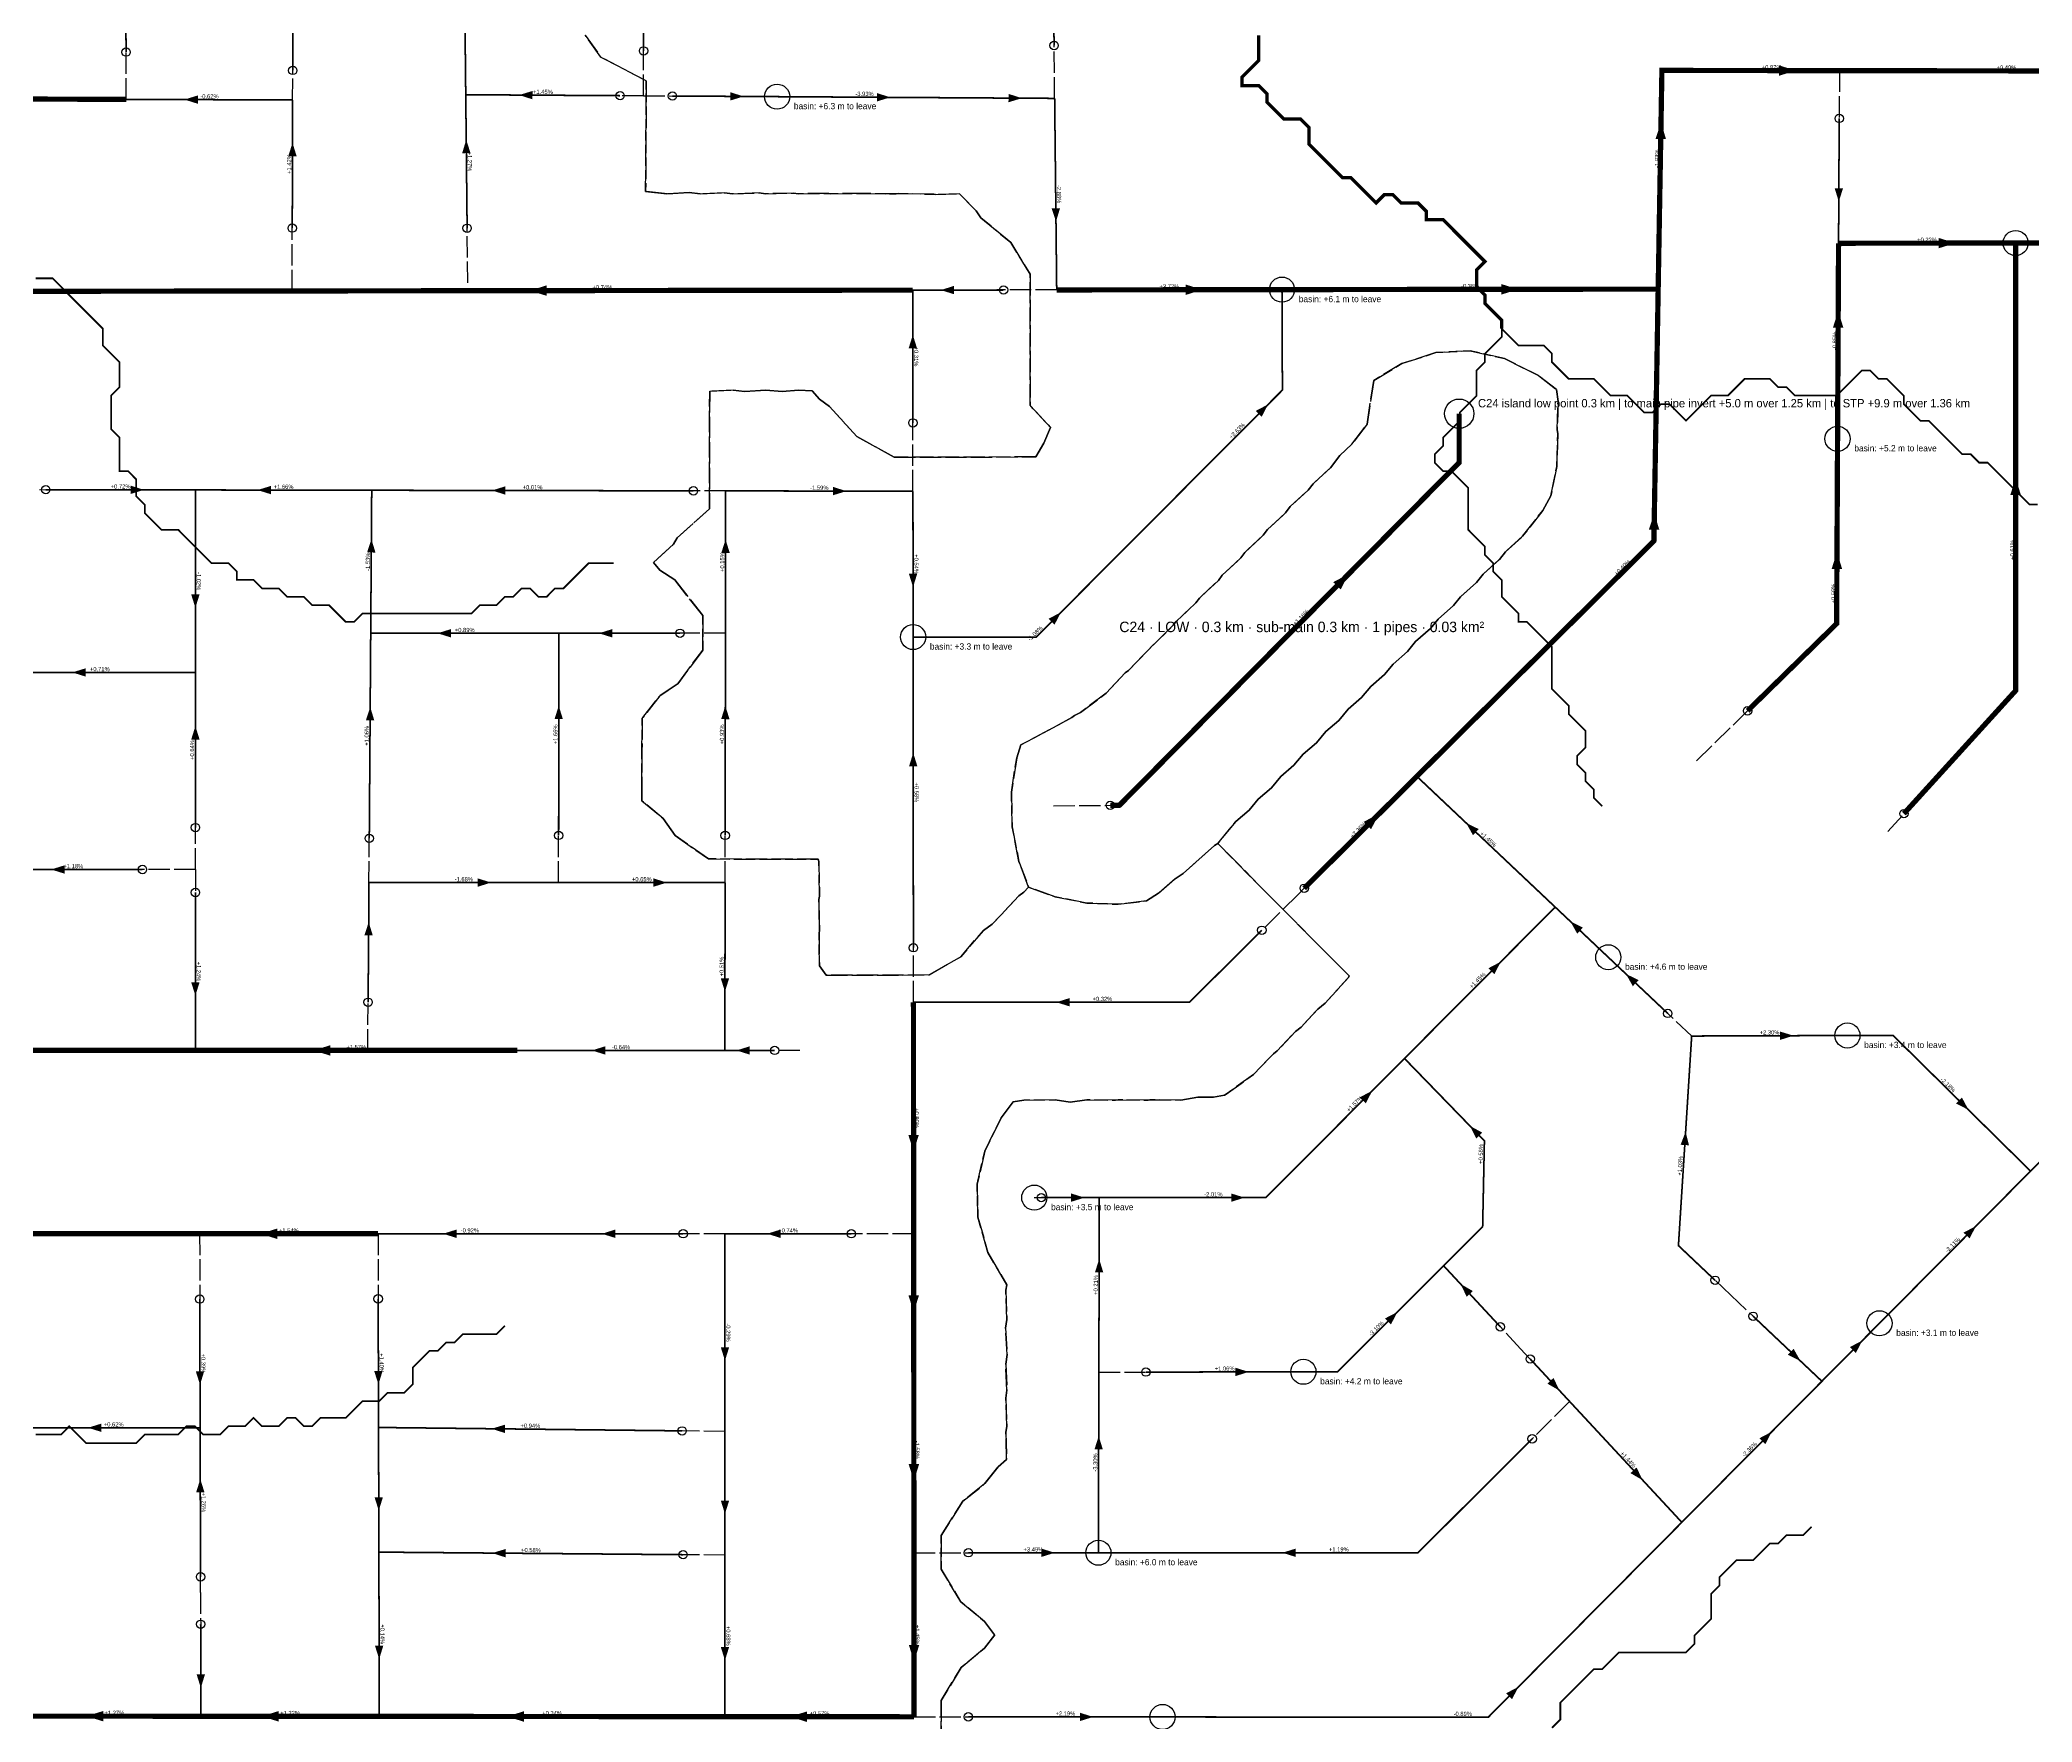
# Model space of a CAD drawing. Header units: metres. Extents: x 442821 to 452274, y 2561971 to 2571293.
# Drawn here: x 444265 to 445217, y 2563970 to 2564773 of the extents above; entities that cross this region are included whole.
import ezdxf
from ezdxf.enums import TextEntityAlignment as Align

# ---------------------------------------------------------------- set-up
doc = ezdxf.new("R2010")
doc.units = ezdxf.units.M
doc.header["$LTSCALE"] = 8
doc.linetypes.add('DASHDOT', pattern=[3.556, 2.54, -0.508, 0, -0.508])
doc.linetypes.add('DASHED', pattern=[1.524, 1.27, -0.254])
for name, color, linetype in [('A_ARROWS', 7, 'Continuous'), ('A_BASINS', 1, 'Continuous'), ('A_BRANCH', 7, 'Continuous'), ('A_CATCH_LABEL', 7, 'Continuous'), ('A_CATCHMENTS', 7, 'Continuous'), ('A_GRADIENT', 8, 'Continuous'), ('A_HEAD_GAP', 8, 'Continuous'), ('A_HEADS', 8, 'Continuous'), ('A_LATERAL', 7, 'Continuous'), ('A_OUTLET_LABEL', 7, 'Continuous'), ('A_OUTLETS', 7, 'Continuous'), ('A_STREAMS', 5, 'Continuous'), ('A_SUBMAIN', 7, 'Continuous')]:
    doc.layers.add(name, color=color, linetype=linetype)

msp = doc.modelspace()

# ---------------------------------------------------------------- linework, layer by layer
at = {"layer": 'A_ARROWS', "color": 2}
for points in [[(445103.61, 2564758.72), (445095.61, 2564756.23), (445095.62, 2564761.23)], [(444601.15, 2564746.37), (444594.73, 2564744.41), (444594.76, 2564748.41)], [(444671.23, 2564745.94), (444664.81, 2564743.98), (444664.84, 2564747.98)], [(444734.06, 2564745.55), (444727.65, 2564743.59), (444727.68, 2564747.59)], [(445039.29, 2564734.06), (445041.65, 2564726.02), (445036.65, 2564726.1)], [(445124.19, 2564696.12), (445122.22, 2564702.53), (445126.22, 2564702.51)], [(444750.33, 2564686.56), (444748.26, 2564692.94), (444752.26, 2564692.99)], [(445179.82, 2564676.34), (445171.82, 2564673.83), (445171.82, 2564678.83)], [(444820.23, 2564654.07), (444812.24, 2564651.56), (444812.23, 2564656.56)], [(444971.07, 2564654.27), (444963.07, 2564651.76), (444963.06, 2564656.76)], [(445123.92, 2564643.91), (445126.38, 2564635.9), (445121.38, 2564635.93)], [(444851.66, 2564599.32), (444848.55, 2564593.37), (444845.72, 2564596.19)], [(444650.24, 2564557.89), (444643.84, 2564555.91), (444643.85, 2564559.91)], [(445208.64, 2564564.11), (445211.14, 2564556.11), (445206.14, 2564556.11)], [(445036.1, 2564547.44), (445038.47, 2564539.4), (445033.47, 2564539.48)], [(444592.53, 2564534.8), (444594.52, 2564528.4), (444590.52, 2564528.4)], [(445123.32, 2564528.76), (445125.78, 2564520.74), (445120.78, 2564520.77)], [(444682.07, 2564512.05), (444680.07, 2564518.45), (444684.07, 2564518.46)], [(444752.73, 2564500.05), (444749.63, 2564494.11), (444746.8, 2564496.93)], [(444592.42, 2564455.38), (444594.41, 2564448.98), (444590.41, 2564448.99)], [(444682.15, 2564432.85), (444684.15, 2564426.45), (444680.15, 2564426.45)], [(444904.7, 2564403.82), (444900.79, 2564396.41), (444897.26, 2564399.95)], [(444946.2, 2564399.44), (444952.23, 2564396.49), (444949.48, 2564393.59)], [(444995.99, 2564352.4), (445002.01, 2564349.46), (444999.27, 2564346.55)], [(444962.78, 2564333.15), (444959.68, 2564327.21), (444956.85, 2564330.03)], [(445022.55, 2564327.31), (445028.57, 2564324.37), (445025.83, 2564321.46)], [(445102.56, 2564297.83), (445096.17, 2564295.81), (445096.15, 2564299.81)], [(444901.4, 2564271.54), (444898.31, 2564265.59), (444895.47, 2564268.42)], [(445186.14, 2564262.39), (445180.18, 2564265.46), (445182.99, 2564268.31)], [(444948.02, 2564254.74), (444953.91, 2564251.54), (444951.04, 2564248.76)], [(445051.04, 2564252), (445052.63, 2564245.49), (445048.64, 2564245.74)], [(444763.95, 2564220.49), (444757.55, 2564218.49), (444757.55, 2564222.49)], [(444840.4, 2564220.49), (444834, 2564218.49), (444834, 2564222.49)], [(445189.72, 2564206.92), (445186.63, 2564200.97), (445183.79, 2564203.79)], [(444770.95, 2564191.14), (444772.94, 2564184.74), (444768.94, 2564184.75)], [(444943.59, 2564179.22), (444949.41, 2564175.89), (444946.47, 2564173.16)], [(444913.44, 2564165.91), (444910.32, 2564159.97), (444907.49, 2564162.8)], [(445135.43, 2564152.25), (445132.34, 2564146.3), (445129.5, 2564149.12)], [(444842.41, 2564137.27), (444836.02, 2564135.26), (444836.01, 2564139.26)], [(445105.88, 2564142.48), (445099.86, 2564145.42), (445102.61, 2564148.33)], [(444990.83, 2564128.33), (444985.01, 2564131.66), (444987.94, 2564134.38)], [(444770.73, 2564106.63), (444772.72, 2564100.22), (444768.72, 2564100.24)], [(445092.18, 2564108.69), (445089.09, 2564102.74), (445086.25, 2564105.56)], [(445030.51, 2564085.59), (445024.69, 2564088.92), (445027.62, 2564091.64)], [(444749.75, 2564050.9), (444743.35, 2564048.9), (444743.35, 2564052.9)], [(444858.45, 2564050.9), (444864.85, 2564052.9), (444864.85, 2564048.9)], [(444971.22, 2563986.89), (444968.13, 2563980.94), (444965.29, 2563983.76)], [(444768.13, 2563972.5), (444761.73, 2563970.5), (444761.73, 2563974.5)]]:
    msp.add_solid(points, dxfattribs=at)
at = {"layer": 'A_ARROWS', "color": 1}
for points in [[(444493.92, 2564747.03), (444500.34, 2564748.99), (444500.31, 2564744.99)], [(444334.11, 2564744.88), (444340.52, 2564746.86), (444340.5, 2564742.86)], [(444385.71, 2564724.22), (444387.69, 2564717.81), (444383.69, 2564717.82)], [(444468.67, 2564725.69), (444470.74, 2564719.31), (444466.74, 2564719.27)], [(444499.08, 2564653.64), (444507.08, 2564656.15), (444507.09, 2564651.15)], [(444695.29, 2564653.9), (444701.68, 2564655.91), (444701.69, 2564651.91)], [(444681.96, 2564632.51), (444683.97, 2564626.12), (444679.97, 2564626.11)], [(444314.75, 2564558.5), (444308.35, 2564556.51), (444308.36, 2564560.51)], [(444369.01, 2564558.4), (444375.42, 2564560.39), (444375.41, 2564556.39)], [(444480.99, 2564558.2), (444487.39, 2564560.19), (444487.39, 2564556.19)], [(444423.38, 2564534.98), (444425.33, 2564528.57), (444421.33, 2564528.6)], [(444339.33, 2564502.16), (444337.33, 2564508.56), (444341.33, 2564508.56)], [(444454.99, 2564490), (444461.39, 2564492), (444461.39, 2564488)], [(444532.04, 2564490), (444538.44, 2564492), (444538.44, 2564488)], [(444280.57, 2564471.3), (444286.97, 2564473.3), (444286.97, 2564469.3)], [(444422.82, 2564454.82), (444424.77, 2564448.41), (444420.77, 2564448.44)], [(444512.85, 2564455.4), (444514.85, 2564448.99), (444510.85, 2564449)], [(444339.33, 2564445.66), (444341.33, 2564439.26), (444337.33, 2564439.26)], [(444270.45, 2564377.2), (444276.85, 2564379.2), (444276.85, 2564375.2)], [(444480.57, 2564370.95), (444474.17, 2564368.95), (444474.17, 2564372.95)], [(444564.5, 2564370.95), (444558.1, 2564368.95), (444558.1, 2564372.95)], [(444422.1, 2564352.09), (444424.05, 2564345.68), (444420.05, 2564345.7)], [(444339.33, 2564316.95), (444337.33, 2564323.35), (444341.33, 2564323.35)], [(444592.24, 2564318.85), (444590.24, 2564325.25), (444594.24, 2564325.24)], [(444750.48, 2564313.8), (444756.88, 2564315.8), (444756.88, 2564311.8)], [(444395.81, 2564290.78), (444403.81, 2564293.28), (444403.81, 2564288.28)], [(444528.7, 2564290.78), (444535.1, 2564292.78), (444535.1, 2564288.78)], [(444597.71, 2564290.78), (444604.11, 2564292.78), (444604.11, 2564288.78)], [(444682.33, 2564242.46), (444679.82, 2564250.46), (444684.82, 2564250.46)], [(444370.43, 2564203.24), (444378.43, 2564205.74), (444378.43, 2564200.74)], [(444457.64, 2564203.24), (444464.04, 2564205.24), (444464.04, 2564201.24)], [(444533.47, 2564203.24), (444539.87, 2564205.24), (444539.87, 2564201.24)], [(444612.39, 2564203.24), (444618.79, 2564205.24), (444618.79, 2564201.24)], [(444682.4, 2564165.81), (444679.89, 2564173.8), (444684.89, 2564173.81)], [(444592.25, 2564142.63), (444590.25, 2564149.03), (444594.25, 2564149.03)], [(444341.54, 2564131.16), (444339.53, 2564137.55), (444343.53, 2564137.56)], [(444426.74, 2564131.3), (444424.73, 2564137.7), (444428.73, 2564137.71)], [(444288.07, 2564110.59), (444294.47, 2564112.59), (444294.47, 2564108.59)], [(444480.79, 2564110.13), (444487.21, 2564112.06), (444487.17, 2564108.06)], [(444682.47, 2564085.22), (444679.97, 2564093.21), (444684.97, 2564093.22)], [(444341.67, 2564086.11), (444343.68, 2564079.71), (444339.68, 2564079.7)], [(444426.91, 2564071.01), (444424.89, 2564077.41), (444428.89, 2564077.42)], [(444592.25, 2564069.44), (444590.25, 2564075.84), (444594.25, 2564075.84)], [(444481.08, 2564050.75), (444487.49, 2564052.69), (444487.46, 2564048.69)], [(444427.1, 2564000.13), (444425.08, 2564006.53), (444429.08, 2564006.54)], [(444682.55, 2563998.9), (444680.05, 2564006.9), (444685.05, 2564006.9)], [(444592.25, 2563999.51), (444590.25, 2564005.91), (444594.25, 2564005.91)], [(444341.93, 2563986.4), (444339.92, 2563992.8), (444343.92, 2563992.81)], [(444287.37, 2563972.86), (444295.37, 2563975.35), (444295.37, 2563970.35)], [(444371.05, 2563972.8), (444379.05, 2563975.29), (444379.05, 2563970.29)], [(444488.2, 2563972.71), (444496.21, 2563975.2), (444496.2, 2563970.2)], [(444623.38, 2563972.61), (444631.38, 2563975.1), (444631.38, 2563970.1)]]:
    msp.add_solid(points, dxfattribs=at)
at = {"layer": 'A_ARROWS', "color": 3}
msp.add_solid([(444890.13, 2564518.32), (444886.27, 2564510.88), (444882.72, 2564514.4)], dxfattribs=at)
at = {"layer": 'A_BASINS', "color": 1}
for centre in [(444617.15, 2564746.27), (445208.64, 2564676.37), (444858.27, 2564654.12), (445123.6, 2564582.88), (444682.1, 2564488.2), (445014.1, 2564335.29), (445128.31, 2564297.92), (444739.98, 2564220.49), (445143.61, 2564160.48), (444868.5, 2564137.33), (444770.59, 2564050.9), (444801.23, 2563972.48)]:
    msp.add_circle(centre, 6, dxfattribs=at)
at = {"layer": 'A_BRANCH', "color": 1, "const_width": 0.8}
for points in [[(444385.81, 2564758.8), (444386.09, 2564856.86)], [(444306.22, 2564767.56), (444305.91, 2564831)], [(444385.6, 2564683.48), (444385.77, 2564744.71)], [(444725.3, 2564653.94), (444681.94, 2564653.88)], [(444267.88, 2564558.58), (444339.33, 2564558.45)], [(444422.38, 2564392.06), (444423.06, 2564490)], [(444512.82, 2564393.49), (444512.88, 2564490)], [(444339.33, 2564397.21), (444339.33, 2564471.3)], [(444314.03, 2564377.2), (444248.07, 2564377.2)], [(444572.28, 2564203.24), (444514.27, 2564203.24)], [(444652.59, 2564203.24), (444592.25, 2564203.24)], [(444426.63, 2564172.16), (444426.8, 2564110.73)], [(444341.79, 2564039.39), (444341.6, 2564110.58)], [(444571.78, 2564109.11), (444426.8, 2564110.73)], [(444572.25, 2564049.98), (444426.96, 2564051.2)]]:
    msp.add_lwpolyline(points, dxfattribs=at)
at = {"layer": 'A_BRANCH', "color": 2, "const_width": 0.8}
for points in [[(444553.38, 2564768.13), (444553.5, 2564828.35)], [(444749.43, 2564770.71), (444748.8, 2564829.28)], [(444567.13, 2564746.58), (444617.15, 2564746.27)], [(445124.39, 2564735.89), (445124.08, 2564676.27)], [(444592.34, 2564393.46), (444592.47, 2564490)], [(444682.23, 2564339.82), (444682.1, 2564488.2)], [(445042.48, 2564308.47), (445014.1, 2564335.29)], [(445065.1, 2564181.03), (445047.6, 2564197.58), (445053.93, 2564297.66)], [(444976.82, 2564143.42), (444995.63, 2564123.16)], [(444793.27, 2564137.16), (444868.5, 2564137.33)], [(444977.75, 2564105.31), (444923.23, 2564050.9), (444770.59, 2564050.9)], [(444708.5, 2564050.9), (444770.59, 2564050.9)], [(444708.48, 2563972.54), (444801.23, 2563972.48)]]:
    msp.add_lwpolyline(points, dxfattribs=at)
at = {"layer": 'A_BRANCH', "color": 1, "linetype": 'DASHED', "const_width": 0.8}
for points in [[(444682, 2564590.46), (444681.94, 2564653.88)], [(444577.17, 2564558.03), (444423.54, 2564558.3)], [(444570.78, 2564490), (444512.88, 2564490)], [(444848.65, 2564348.16), (444814.05, 2564313.8), (444682.26, 2564313.8)], [(444341.43, 2564172.02), (444341.6, 2564110.58)]]:
    msp.add_lwpolyline(points, dxfattribs=at)
at = {"layer": 'A_CATCHMENTS', "color": 1, "linetype": 'DASHED'}
msp.add_lwpolyline([(444525.48, 2564775.71), (444533.04, 2564765.17), (444554.68, 2564753.79), (444554.35, 2564700.99), (444564.87, 2564699.85), (444575.19, 2564700.47), (444580.47, 2564699.84), (444591.86, 2564700.4), (444596.07, 2564699.85), (444608.53, 2564700.31), (444611.67, 2564699.86), (444625.21, 2564700.21), (444627.27, 2564699.89), (444641.91, 2564700.1), (444642.88, 2564699.93), (444658.48, 2564699.97), (444658.6, 2564699.99), (444674.08, 2564699.84), (444675.29, 2564700.03), (444691.98, 2564699.68), (444692.72, 2564699.52), (444704.2, 2564699.9), (444712.28, 2564691.68), (444714.42, 2564688.41), (444728.8, 2564676.61), (444737.98, 2564661.46), (444738.06, 2564598.82), (444738.33, 2564598.44), (444747.75, 2564588.25), (444744.54, 2564580.8), (444740.68, 2564574.2), (444673.11, 2564574.14), (444655.24, 2564583.94), (444642.11, 2564598.35), (444637.38, 2564601.85), (444633.88, 2564605.72), (444627.4, 2564606.18), (444619.49, 2564605.46), (444611.8, 2564606.18), (444601.59, 2564605.49), (444596.2, 2564606.13), (444584.95, 2564605.63), (444584.85, 2564549.51), (444569.44, 2564535.6), (444567.74, 2564532.53), (444558.07, 2564523.81), (444561.13, 2564520.12), (444568.3, 2564515.53), (444581.62, 2564498.51), (444581.62, 2564481.97), (444569.69, 2564465.9), (444561.13, 2564460.14), (444553.03, 2564449.83), (444552.63, 2564449.49), (444552.62, 2564433.74), (444552.61, 2564433.68), (444552.61, 2564417.65), (444552.59, 2564417.59), (444552.59, 2564409.93), (444562.75, 2564401.54), (444568.45, 2564393.47), (444584.36, 2564382.22), (444636.83, 2564382.15), (444637.07, 2564381), (444637.41, 2564364.51), (444637.14, 2564362.87), (444637.37, 2564348.02), (444637.17, 2564346.84), (444637.33, 2564331.21), (444640.62, 2564326.77), (444689.78, 2564326.82), (444704.83, 2564335.53), (444715.69, 2564348.1), (444719.87, 2564351.06), (444732.61, 2564364.6), (444734.92, 2564366.37), (444737.26, 2564368.76), (444749.97, 2564364.19), (444765.01, 2564361.19), (444780.06, 2564360.6), (444793.57, 2564362.23), (444799.29, 2564365.84), (444807.18, 2564372.77), (444811.12, 2564375.28), (444826.09, 2564388.71), (444827.55, 2564389.63), (444890.4, 2564326.34), (444889.97, 2564325.63), (444878.89, 2564313.31), (444875.38, 2564310.57), (444867.47, 2564301.97), (444864.76, 2564299.9), (444856.04, 2564290.63), (444854.16, 2564289.23), (444844.61, 2564279.31), (444831.66, 2564269.87), (444830.83, 2564269.45), (444825.51, 2564268.52), (444818.15, 2564268.44), (444809.94, 2564267.11), (444795.11, 2564267.18), (444794.38, 2564267.07), (444780.06, 2564267.22), (444778.81, 2564267.03), (444765.01, 2564267.25), (444757.18, 2564266.12), (444749.97, 2564267.21), (444734.92, 2564267.07), (444729.95, 2564266.22), (444724.18, 2564258.56), (444716.38, 2564242.76), (444712.67, 2564226.96), (444713.05, 2564211.17), (444717.83, 2564194.26), (444726.79, 2564178.77), (444726.37, 2564176.25), (444726.89, 2564162.24), (444726.28, 2564158.23), (444726.94, 2564145.57), (444726.32, 2564141.04), (444726.93, 2564128.61), (444726.35, 2564124.66), (444726.87, 2564111.37), (444726.39, 2564108.27), (444726.77, 2564095.37), (444722.65, 2564091.89), (444716.26, 2564083.79), (444705.82, 2564075.49), (444695.5, 2564059.1), (444695.5, 2564043.08), (444704.95, 2564027.42), (444716.26, 2564018.05), (444721, 2564011.77), (444721.06, 2564011.72), (444716.23, 2564005.36), (444705.02, 2563996.09), (444695.54, 2563980.41), (444695.26, 2563606.76)], dxfattribs=at)
at = {"layer": 'A_CATCHMENTS', "color": 2, "linetype": 'DASHED'}
msp.add_lwpolyline([(444695.26, 2563606.76), (444695.54, 2563980.41), (444705.02, 2563996.09), (444716.23, 2564005.36), (444721.06, 2564011.72), (444721, 2564011.77), (444721, 2564011.77), (444716.26, 2564018.05), (444704.95, 2564027.42), (444695.5, 2564043.08), (444695.5, 2564059.1), (444705.82, 2564075.49), (444716.26, 2564083.79), (444722.65, 2564091.89), (444726.77, 2564095.37), (444726.39, 2564108.27), (444726.87, 2564111.37), (444726.35, 2564124.66), (444726.93, 2564128.61), (444726.32, 2564141.04), (444726.94, 2564145.57), (444726.28, 2564158.23), (444726.89, 2564162.24), (444726.37, 2564176.25), (444726.79, 2564178.77), (444717.83, 2564194.26), (444713.05, 2564211.17), (444712.67, 2564226.96), (444716.38, 2564242.76), (444724.18, 2564258.56), (444729.95, 2564266.22), (444734.92, 2564267.07), (444749.97, 2564267.21), (444757.18, 2564266.12), (444765.01, 2564267.25), (444778.81, 2564267.03), (444780.06, 2564267.22), (444794.38, 2564267.07), (444795.11, 2564267.18), (444809.94, 2564267.11), (444818.15, 2564268.44), (444825.51, 2564268.52), (444830.83, 2564269.45), (444831.66, 2564269.87), (444844.61, 2564279.31), (444854.16, 2564289.23), (444856.04, 2564290.63), (444864.76, 2564299.9), (444867.47, 2564301.97), (444875.38, 2564310.57), (444878.89, 2564313.31), (444889.97, 2564325.63), (444890.4, 2564326.34), (444827.55, 2564389.63), (444836.21, 2564400.06), (444842.55, 2564405.52), (444846.94, 2564410.8), (444853.27, 2564416.24), (444857.68, 2564421.55), (444863.98, 2564426.97), (444868.41, 2564432.29), (444874.7, 2564437.7), (444879.15, 2564443.04), (444885.42, 2564448.42), (444889.88, 2564453.78), (444896.28, 2564459.27), (444900.62, 2564464.52), (444907.27, 2564470.27), (444911.36, 2564475.26), (444918.25, 2564481.28), (444922.1, 2564486), (444929.24, 2564492.28), (444932.84, 2564496.74), (444940.22, 2564503.28), (444943.58, 2564507.48), (444951.2, 2564514.29), (444954.32, 2564518.21), (444962.18, 2564525.29), (444965.07, 2564528.95), (444973.16, 2564536.3), (444982.83, 2564548.63), (444986.68, 2564555.62), (444986.68, 2564555.66), (444989.47, 2564569.67), (444989.98, 2564585.21), (444989.7, 2564587.28), (444990.09, 2564600.76), (444989.31, 2564606.46), (444980.82, 2564613.03), (444964.48, 2564621.21), (444948.14, 2564624.89), (444931.81, 2564624.08), (444915.48, 2564618.77), (444902.12, 2564610.74), (444898.89, 2564589.79), (444891.69, 2564580.3), (444885.92, 2564574.98), (444881.44, 2564569.08), (444873.09, 2564561.44), (444870.72, 2564558.32), (444862.23, 2564550.5), (444860.01, 2564547.55), (444851.38, 2564539.57), (444849.3, 2564536.79), (444840.53, 2564528.64), (444838.58, 2564526.02), (444829.68, 2564517.7), (444827.87, 2564515.26), (444818.83, 2564506.77), (444817.15, 2564504.5), (444807.38, 2564495.27), (444806.35, 2564493.81), (444795.54, 2564483.15), (444795.46, 2564483.09), (444784.95, 2564472.26), (444783.35, 2564471.11), (444774.33, 2564461.4), (444762.06, 2564452.18), (444759.2, 2564450.72), (444757.88, 2564449.71), (444733.59, 2564436.71), (444731.57, 2564430.54), (444729.04, 2564414.05), (444729.41, 2564397.57), (444732.66, 2564381.09), (444737.26, 2564368.76), (444734.92, 2564366.37), (444732.61, 2564364.6), (444719.87, 2564351.06), (444715.69, 2564348.1), (444704.83, 2564335.53), (444689.78, 2564326.82), (444640.62, 2564326.77), (444637.33, 2564331.21), (444637.17, 2564346.84), (444637.37, 2564348.02), (444637.14, 2564362.87), (444637.41, 2564364.51), (444637.07, 2564381), (444636.83, 2564382.15), (444584.36, 2564382.22), (444568.45, 2564393.47), (444562.75, 2564401.54), (444552.59, 2564409.93), (444552.59, 2564417.59), (444552.61, 2564417.65), (444552.61, 2564433.68), (444552.62, 2564433.74), (444552.63, 2564449.49), (444553.03, 2564449.83), (444561.13, 2564460.14), (444569.69, 2564465.9), (444581.62, 2564481.97), (444581.62, 2564498.51), (444568.3, 2564515.53), (444561.13, 2564520.12), (444558.07, 2564523.81), (444567.74, 2564532.53), (444569.44, 2564535.6), (444584.85, 2564549.51), (444584.95, 2564605.63), (444596.2, 2564606.13), (444601.59, 2564605.49), (444611.8, 2564606.18), (444619.49, 2564605.46), (444627.4, 2564606.18), (444633.88, 2564605.72), (444637.38, 2564601.85), (444642.11, 2564598.35), (444655.24, 2564583.94), (444673.11, 2564574.14), (444740.68, 2564574.2), (444744.54, 2564580.8), (444747.75, 2564588.25), (444738.33, 2564598.44), (444738.06, 2564598.82), (444737.98, 2564661.46), (444728.8, 2564676.61), (444714.42, 2564688.41), (444712.28, 2564691.68), (444704.2, 2564699.9), (444692.72, 2564699.52), (444691.98, 2564699.68), (444675.29, 2564700.03), (444674.08, 2564699.84), (444658.6, 2564699.99), (444658.48, 2564699.97), (444642.88, 2564699.93), (444641.91, 2564700.1), (444627.27, 2564699.89), (444625.21, 2564700.21), (444611.67, 2564699.86), (444608.53, 2564700.31), (444596.07, 2564699.85), (444591.86, 2564700.4), (444580.47, 2564699.84), (444575.19, 2564700.47), (444564.87, 2564699.85), (444554.35, 2564700.99), (444554.68, 2564753.79), (444533.04, 2564765.17), (444525.48, 2564775.71)], dxfattribs=at)
at = {"layer": 'A_CATCHMENTS', "color": 3, "linetype": 'DASHED'}
msp.add_lwpolyline([(444774.33, 2564461.4), (444783.35, 2564471.11), (444784.95, 2564472.26), (444795.46, 2564483.09), (444795.54, 2564483.15), (444806.35, 2564493.81), (444807.38, 2564495.27), (444817.15, 2564504.5), (444818.83, 2564506.77), (444827.87, 2564515.26), (444829.68, 2564517.7), (444838.58, 2564526.02), (444840.53, 2564528.64), (444849.3, 2564536.79), (444851.38, 2564539.57), (444860.01, 2564547.55), (444862.23, 2564550.5), (444870.72, 2564558.32), (444873.09, 2564561.44), (444881.44, 2564569.08), (444885.92, 2564574.98), (444891.69, 2564580.3), (444898.89, 2564589.79), (444902.12, 2564610.74), (444915.48, 2564618.77), (444931.81, 2564624.08), (444948.14, 2564624.89), (444964.48, 2564621.21), (444980.82, 2564613.03), (444989.31, 2564606.46), (444990.09, 2564600.76), (444989.7, 2564587.28), (444989.98, 2564585.21), (444989.47, 2564569.67), (444986.68, 2564555.66), (444986.68, 2564555.62), (444982.83, 2564548.63), (444973.16, 2564536.3), (444965.07, 2564528.95), (444962.18, 2564525.29), (444954.32, 2564518.21), (444951.2, 2564514.29), (444943.58, 2564507.48), (444940.22, 2564503.28), (444932.84, 2564496.74), (444929.24, 2564492.28), (444922.1, 2564486), (444918.25, 2564481.28), (444911.36, 2564475.26), (444907.27, 2564470.27), (444900.62, 2564464.52), (444896.28, 2564459.27), (444889.88, 2564453.78), (444885.42, 2564448.42), (444879.15, 2564443.04), (444874.7, 2564437.7), (444868.41, 2564432.29), (444863.98, 2564426.97), (444857.68, 2564421.55), (444853.27, 2564416.24), (444846.94, 2564410.8), (444842.55, 2564405.52), (444836.21, 2564400.06), (444827.55, 2564389.63), (444826.09, 2564388.71), (444811.12, 2564375.28), (444807.18, 2564372.77), (444799.29, 2564365.84), (444793.57, 2564362.23), (444780.06, 2564360.6), (444765.01, 2564361.19), (444749.97, 2564364.19), (444737.26, 2564368.76), (444732.66, 2564381.09), (444729.41, 2564397.57), (444729.04, 2564414.05), (444731.57, 2564430.54), (444733.59, 2564436.71), (444757.88, 2564449.71), (444759.2, 2564450.72), (444762.06, 2564452.18), (444774.33, 2564461.4)], close=True, dxfattribs=at)
at = {"layer": 'A_HEAD_GAP', "color": 8, "linetype": 'DASHED'}
for points in [[(444306.33, 2564744.97), (444306.22, 2564767.56)], [(444553.34, 2564746.67), (444553.38, 2564768.13)], [(444749.7, 2564745.45), (444749.43, 2564770.71)], [(444385.77, 2564744.71), (444385.81, 2564758.8)], [(445124.51, 2564758.69), (445124.39, 2564735.89)], [(444553.34, 2564746.67), (444542.14, 2564746.74)], [(444553.34, 2564746.67), (444567.13, 2564746.58)], [(444385.51, 2564653.48), (444385.6, 2564683.48)], [(444469.39, 2564657.31), (444469.11, 2564683.44)], [(444750.68, 2564653.97), (444725.3, 2564653.94)], [(444682.03, 2564557.84), (444682, 2564590.46)], [(444264.82, 2564558.59), (444267.88, 2564558.58)], [(444592.56, 2564558), (444577.17, 2564558.03)], [(444592.47, 2564490), (444570.78, 2564490)], [(445056.27, 2564429.14), (445080.61, 2564452.96)], [(444749.21, 2564407.63), (444776.24, 2564407.85)], [(444339.33, 2564377.2), (444339.33, 2564397.21)], [(445147.57, 2564395.38), (445155.27, 2564403.85)], [(444422.23, 2564370.95), (444422.38, 2564392.06)], [(444512.8, 2564370.95), (444512.82, 2564393.49)], [(444592.31, 2564370.95), (444592.34, 2564393.46)], [(444339.33, 2564377.2), (444314.03, 2564377.2)], [(444339.33, 2564377.2), (444339.33, 2564366.21)], [(444865.93, 2564365.32), (444868.88, 2564368.24)], [(444865.93, 2564365.32), (444848.65, 2564348.16)], [(444682.26, 2564313.8), (444682.23, 2564339.82)], [(444421.67, 2564290.78), (444421.83, 2564313.8)], [(445053.93, 2564297.66), (445042.48, 2564308.47)], [(444627.96, 2564290.78), (444615.98, 2564290.78)], [(444739.98, 2564220.49), (444743.34, 2564220.49)], [(444341.35, 2564203.24), (444341.43, 2564172.02)], [(444426.55, 2564203.24), (444426.63, 2564172.16)], [(444592.25, 2564203.24), (444572.28, 2564203.24)], [(444682.36, 2564203.24), (444652.59, 2564203.24)], [(445072.61, 2564173.93), (445065.1, 2564181.03)], [(445072.61, 2564173.93), (445083.26, 2564163.86)], [(444972.24, 2564148.35), (444962.55, 2564158.79)], [(444972.24, 2564148.35), (444976.82, 2564143.42)], [(444770.81, 2564137.11), (444793.27, 2564137.16)], [(444995.63, 2564123.16), (444977.75, 2564105.31)], [(444592.25, 2564108.88), (444571.78, 2564109.11)], [(444592.25, 2564049.82), (444572.25, 2564049.98)], [(444682.5, 2564050.9), (444708.5, 2564050.9)], [(444341.81, 2564031.86), (444341.79, 2564039.39)], [(444341.81, 2564031.86), (444341.85, 2564016.78)], [(444682.58, 2563972.56), (444708.48, 2563972.54)]]:
    msp.add_lwpolyline(points, dxfattribs=at)
at = {"layer": 'A_HEADS', "color": 1}
for centre in [(444306.22, 2564767.56), (444385.81, 2564758.8), (444542.14, 2564746.74), (444385.6, 2564683.48), (444469.11, 2564683.44), (444725.3, 2564653.94), (444682, 2564590.46), (444267.88, 2564558.58), (444577.17, 2564558.03), (444570.78, 2564490), (444339.33, 2564397.21), (444422.38, 2564392.06), (444512.82, 2564393.49), (444314.03, 2564377.2), (444339.33, 2564366.21), (444848.65, 2564348.16), (444421.83, 2564313.8), (444615.98, 2564290.78), (444572.28, 2564203.24), (444652.59, 2564203.24), (444341.43, 2564172.02), (444426.63, 2564172.16), (444571.78, 2564109.11), (444572.25, 2564049.98), (444341.79, 2564039.39), (444341.85, 2564016.78)]:
    msp.add_circle(centre, 2, dxfattribs=at)
at = {"layer": 'A_HEADS', "color": 2}
for centre in [(444553.38, 2564768.13), (444749.43, 2564770.71), (444567.13, 2564746.58), (445124.39, 2564735.89), (445080.61, 2564452.96), (445155.27, 2564403.85), (444592.34, 2564393.46), (444868.88, 2564368.24), (444682.23, 2564339.82), (445042.48, 2564308.47), (444743.34, 2564220.49), (445065.1, 2564181.03), (444962.55, 2564158.79), (445083.26, 2564163.86), (444976.82, 2564143.42), (444793.27, 2564137.16), (444977.75, 2564105.31), (444708.5, 2564050.9), (444708.48, 2563972.54)]:
    msp.add_circle(centre, 2, dxfattribs=at)
at = {"layer": 'A_HEADS', "color": 3}
msp.add_circle((444776.24, 2564407.85), 2, dxfattribs=at)
at = {"layer": 'A_LATERAL', "color": 1, "const_width": 0.8}
for points in [[(444468.45, 2564747.19), (444467.36, 2564851.49)], [(444542.14, 2564746.74), (444468.45, 2564747.19)], [(444469.11, 2564683.44), (444468.45, 2564747.19)], [(444423.54, 2564558.3), (444339.33, 2564558.45)], [(444512.88, 2564490), (444423.06, 2564490)], [(444339.33, 2564471.3), (444248.07, 2564471.3)], [(444512.8, 2564370.95), (444592.31, 2564370.95)], [(444592.31, 2564370.95), (444592.2, 2564290.78)], [(444339.33, 2564366.21), (444339.33, 2564290.78)], [(444615.98, 2564290.78), (444592.2, 2564290.78)], [(444341.6, 2564110.58), (444259.06, 2564110.59)], [(444592.25, 2564049.82), (444592.25, 2563972.63)], [(444341.85, 2564016.78), (444341.97, 2563972.82)]]:
    msp.add_lwpolyline(points, dxfattribs=at)
at = {"layer": 'A_LATERAL', "color": 1, "linetype": 'DASHDOT', "const_width": 0.8}
for points in [[(444385.77, 2564744.71), (444306.33, 2564744.97)], [(444339.33, 2564558.45), (444339.33, 2564471.3)], [(444423.06, 2564490), (444423.54, 2564558.3)], [(444422.23, 2564370.95), (444512.8, 2564370.95)], [(444592.2, 2564290.78), (444493.03, 2564290.78)], [(444514.27, 2564203.24), (444426.55, 2564203.24)], [(444592.25, 2564203.24), (444592.25, 2564108.88)], [(444426.8, 2564110.73), (444426.96, 2564051.2)], [(444592.25, 2564108.88), (444592.25, 2564049.82)]]:
    msp.add_lwpolyline(points, dxfattribs=at)
at = {"layer": 'A_LATERAL', "color": 2, "linetype": 'DASHDOT', "const_width": 0.8}
for points in [[(444617.15, 2564746.27), (444700.61, 2564745.75)], [(444749.7, 2564745.45), (444750.68, 2564653.97)], [(444592.56, 2564558), (444682.03, 2564557.84)], [(444682.1, 2564488.2), (444740.92, 2564488.2), (444783.59, 2564531.01)], [(445014.1, 2564335.29), (444988.76, 2564359.23)], [(445128.31, 2564297.92), (445150.07, 2564297.99), (445215.77, 2564233.15)], [(444771.03, 2564220.49), (444850.56, 2564220.49), (444871.32, 2564241.34)], [(445143.61, 2564160.48), (445215.77, 2564233.15)], [(444743.34, 2564220.49), (444771.03, 2564220.49)], [(444868.5, 2564137.33), (444884.87, 2564137.36), (444935.48, 2564187.94)], [(444770.59, 2564050.9), (444770.81, 2564137.11)], [(445049.22, 2564065.44), (445116.12, 2564132.8)], [(444801.23, 2563972.48), (444956.79, 2563972.36), (445049.22, 2564065.44)]]:
    msp.add_lwpolyline(points, dxfattribs=at)
at = {"layer": 'A_LATERAL', "color": 2, "const_width": 0.8}
for points in [[(444700.61, 2564745.75), (444749.7, 2564745.45)], [(444783.59, 2564531.01), (444858.47, 2564606.15), (444858.27, 2564654.12)], [(444682.03, 2564557.84), (444682.1, 2564488.2)], [(444988.76, 2564359.23), (444922.67, 2564421.66)], [(444916.76, 2564286.95), (444988.76, 2564359.23)], [(445053.93, 2564297.66), (445128.31, 2564297.92)], [(445215.77, 2564233.15), (445274.95, 2564292.75)], [(444871.32, 2564241.34), (444916.76, 2564286.95)], [(444935.48, 2564187.94), (444954.1, 2564206.56), (444954.94, 2564247.61), (444916.76, 2564286.95)], [(444962.55, 2564158.79), (444935.48, 2564187.94)], [(445083.26, 2564163.86), (445116.12, 2564132.8)], [(445116.12, 2564132.8), (445143.61, 2564160.48)], [(444995.63, 2564123.16), (445049.22, 2564065.44)]]:
    msp.add_lwpolyline(points, dxfattribs=at)
at = {"layer": 'A_LATERAL', "color": 2, "linetype": 'DASHED', "const_width": 0.8}
for points in [[(444592.47, 2564490), (444592.56, 2564558)], [(444770.81, 2564137.11), (444771.03, 2564220.49)]]:
    msp.add_lwpolyline(points, dxfattribs=at)
at = {"layer": 'A_LATERAL', "color": 1, "linetype": 'DASHED', "const_width": 0.8}
for points in [[(444421.83, 2564313.8), (444422.23, 2564370.95)], [(444426.96, 2564051.2), (444427.17, 2563972.76)]]:
    msp.add_lwpolyline(points, dxfattribs=at)
at = {"layer": 'A_OUTLETS', "color": 30}
msp.add_circle((444942.89, 2564594.88), 7, dxfattribs=at)
at = {"layer": 'A_STREAMS', "color": 5}
for points, const_width in [([(444963.19, 2564635.5), (444963.19, 2564639.5), (444959.19, 2564643.5), (444955.19, 2564647.5), (444955.19, 2564651.5), (444951.19, 2564655.51), (444951.19, 2564659.51), (444951.19, 2564663.51), (444955.19, 2564667.51), (444951.19, 2564671.51), (444947.19, 2564675.51), (444943.19, 2564679.51), (444939.19, 2564683.52), (444935.19, 2564687.52), (444931.19, 2564687.52), (444927.19, 2564687.52), (444927.19, 2564691.52), (444923.19, 2564695.52), (444919.19, 2564695.52), (444915.19, 2564695.52), (444911.19, 2564699.52), (444907.19, 2564699.52), (444903.19, 2564695.52), (444899.19, 2564699.52), (444895.19, 2564703.52), (444891.18, 2564707.52), (444887.18, 2564707.52), (444883.18, 2564711.53), (444879.18, 2564715.53), (444875.18, 2564719.53), (444871.18, 2564723.53), (444871.18, 2564727.53), (444871.18, 2564731.53), (444867.18, 2564735.53), (444863.18, 2564735.53), (444859.18, 2564735.53), (444855.18, 2564739.54), (444851.18, 2564743.54), (444851.18, 2564747.54), (444847.18, 2564751.54), (444843.18, 2564751.54), (444839.18, 2564751.54), (444839.18, 2564755.54), (444843.18, 2564759.54), (444847.18, 2564763.54), (444847.18, 2564767.54), (444847.18, 2564771.55), (444847.18, 2564775.55)], 1.6), ([(444539.14, 2564523.46), (444535.14, 2564523.46), (444531.14, 2564523.46), (444527.13, 2564523.46), (444523.13, 2564519.46), (444519.13, 2564515.46), (444515.13, 2564511.46), (444511.13, 2564511.46), (444507.13, 2564507.45), (444503.13, 2564507.45), (444499.13, 2564511.46), (444495.13, 2564511.46), (444491.13, 2564507.45), (444487.13, 2564507.45), (444483.13, 2564503.45), (444479.13, 2564503.45), (444475.13, 2564503.45), (444471.13, 2564499.45), (444467.13, 2564499.45), (444463.13, 2564499.45), (444459.13, 2564499.45), (444455.12, 2564499.45), (444451.12, 2564499.45), (444447.12, 2564499.45), (444443.12, 2564499.45), (444439.12, 2564499.45), (444435.12, 2564499.45), (444431.12, 2564499.45), (444427.12, 2564499.45), (444423.12, 2564499.45), (444419.12, 2564499.45), (444415.12, 2564495.45), (444411.12, 2564495.45), (444407.12, 2564499.45), (444403.12, 2564503.45), (444399.12, 2564503.45), (444395.12, 2564503.45), (444391.12, 2564507.45), (444387.12, 2564507.45), (444383.11, 2564507.45), (444379.11, 2564511.46), (444375.11, 2564511.46), (444371.11, 2564511.46), (444367.11, 2564515.46), (444363.11, 2564515.46), (444359.11, 2564515.46), (444359.11, 2564519.46), (444355.11, 2564523.46), (444351.11, 2564523.46), (444347.11, 2564523.46), (444343.11, 2564527.46), (444339.11, 2564531.46), (444335.11, 2564535.46), (444331.11, 2564539.47), (444327.11, 2564539.47), (444323.11, 2564539.47), (444319.11, 2564543.47), (444315.11, 2564547.47), (444315.11, 2564551.47), (444311.1, 2564555.47), (444311.1, 2564559.47), (444311.1, 2564563.47), (444307.1, 2564567.48), (444303.1, 2564567.48), (444303.1, 2564571.48), (444303.1, 2564575.48), (444303.1, 2564579.48), (444303.1, 2564583.48), (444299.1, 2564587.48), (444299.1, 2564591.48), (444299.1, 2564595.48), (444299.1, 2564599.49), (444299.1, 2564603.49), (444303.1, 2564607.49), (444303.1, 2564611.49), (444303.1, 2564615.49), (444303.1, 2564619.49), (444299.1, 2564623.49), (444295.1, 2564627.5), (444295.1, 2564631.5), (444295.1, 2564635.5), (444291.1, 2564639.5), (444287.1, 2564643.5), (444283.1, 2564647.5), (444279.1, 2564651.5), (444275.1, 2564655.51), (444271.1, 2564659.51), (444267.1, 2564659.51), (444263.1, 2564659.51)], 0.8), ([(445011.2, 2564407.42), (445007.2, 2564411.42), (445007.2, 2564415.42), (445003.2, 2564419.42), (445003.2, 2564423.42), (444999.2, 2564427.43), (444999.2, 2564431.43), (445003.2, 2564435.43), (445003.2, 2564439.43), (445003.2, 2564443.43), (444999.2, 2564447.43), (444995.2, 2564451.43), (444995.2, 2564455.44), (444991.2, 2564459.44), (444987.2, 2564463.44), (444987.2, 2564467.44), (444987.2, 2564471.44), (444987.2, 2564475.44), (444987.2, 2564479.44), (444987.2, 2564483.45), (444983.2, 2564487.45), (444979.2, 2564491.45), (444975.2, 2564495.45), (444971.2, 2564495.45), (444971.2, 2564499.45), (444967.2, 2564503.45), (444963.19, 2564507.45), (444963.19, 2564511.46), (444963.19, 2564515.46), (444959.19, 2564519.46), (444959.19, 2564523.46), (444955.19, 2564527.46), (444955.19, 2564531.46), (444951.19, 2564535.46), (444947.19, 2564539.47), (444947.19, 2564543.47), (444947.19, 2564547.47), (444947.19, 2564551.47), (444947.19, 2564555.47), (444947.19, 2564559.47), (444943.19, 2564563.47), (444939.19, 2564567.48), (444935.19, 2564567.48), (444931.19, 2564571.48), (444931.19, 2564575.48), (444935.19, 2564579.48), (444935.19, 2564583.48), (444939.19, 2564587.48), (444943.19, 2564591.48), (444943.19, 2564595.48), (444947.19, 2564599.49), (444951.19, 2564603.49), (444951.19, 2564607.49), (444951.19, 2564611.49), (444951.19, 2564615.49), (444955.19, 2564619.49), (444955.19, 2564623.49), (444959.19, 2564627.5), (444963.19, 2564631.5), (444963.19, 2564635.5)], 0.8), ([(445219.23, 2564551.47), (445215.23, 2564551.47), (445211.23, 2564555.47), (445207.23, 2564559.47), (445203.23, 2564563.47), (445199.23, 2564567.48), (445195.23, 2564571.48), (445191.23, 2564571.48), (445187.23, 2564575.48), (445183.23, 2564575.48), (445179.22, 2564579.48), (445175.22, 2564583.48), (445171.22, 2564587.48), (445167.22, 2564591.48), (445163.22, 2564591.48), (445159.22, 2564595.48), (445155.22, 2564599.49), (445155.22, 2564603.49), (445151.22, 2564607.49), (445147.22, 2564611.49), (445143.22, 2564611.49), (445139.22, 2564615.49), (445135.22, 2564615.49), (445131.22, 2564611.49), (445127.22, 2564607.49), (445123.22, 2564603.49), (445119.22, 2564603.49), (445115.22, 2564603.49), (445111.22, 2564603.49), (445107.21, 2564603.49), (445103.21, 2564603.49), (445099.21, 2564607.49), (445095.21, 2564607.49), (445091.21, 2564611.49), (445087.21, 2564611.49), (445083.21, 2564611.49), (445079.21, 2564611.49), (445075.21, 2564607.49), (445071.21, 2564603.49), (445067.21, 2564603.49), (445063.21, 2564603.49), (445059.21, 2564599.49), (445055.21, 2564595.48), (445051.21, 2564591.48), (445047.21, 2564595.48), (445043.21, 2564599.49), (445039.21, 2564599.49), (445035.2, 2564595.48), (445031.2, 2564595.48), (445027.2, 2564599.49), (445023.2, 2564603.49), (445019.2, 2564603.49), (445015.2, 2564603.49), (445011.2, 2564607.49), (445007.2, 2564611.49), (445003.2, 2564611.49), (444999.2, 2564611.49), (444995.2, 2564611.49), (444991.2, 2564615.49), (444987.2, 2564619.49), (444987.2, 2564623.49), (444983.2, 2564627.5), (444979.2, 2564627.5), (444975.2, 2564627.5), (444971.2, 2564627.5), (444967.2, 2564631.5), (444963.19, 2564635.5)], 0.8), ([(444487.13, 2564159.33), (444483.13, 2564155.33), (444479.13, 2564155.33), (444475.13, 2564155.33), (444471.13, 2564155.33), (444467.13, 2564155.33), (444463.13, 2564151.33), (444459.13, 2564151.33), (444455.12, 2564147.33), (444451.12, 2564147.33), (444447.12, 2564143.33), (444443.12, 2564139.33), (444443.12, 2564135.32), (444443.12, 2564131.32), (444439.12, 2564127.32), (444435.12, 2564127.32), (444431.12, 2564127.32), (444427.12, 2564123.32), (444423.12, 2564123.32), (444419.12, 2564123.32), (444415.12, 2564119.32), (444411.12, 2564115.32), (444407.12, 2564115.32), (444403.12, 2564115.32), (444399.12, 2564115.32), (444395.12, 2564111.32), (444391.12, 2564111.32), (444387.12, 2564115.32), (444383.11, 2564115.32), (444379.11, 2564111.32), (444375.11, 2564111.32), (444371.11, 2564111.32), (444367.11, 2564115.32), (444363.11, 2564111.32), (444359.11, 2564111.32), (444355.11, 2564111.32), (444351.11, 2564107.31), (444347.11, 2564107.31), (444343.11, 2564107.31), (444339.11, 2564111.32), (444335.11, 2564111.32), (444331.11, 2564107.31), (444327.11, 2564107.31), (444323.11, 2564107.31), (444319.11, 2564107.31), (444315.11, 2564107.31), (444311.1, 2564103.31), (444307.1, 2564103.31), (444303.1, 2564103.31), (444299.1, 2564103.31), (444295.1, 2564103.31), (444291.1, 2564103.31), (444287.1, 2564103.31), (444283.1, 2564107.31), (444279.1, 2564111.32), (444275.1, 2564107.31), (444271.1, 2564107.31), (444267.1, 2564107.31), (444263.1, 2564107.31)], 0.8), ([(445111.22, 2564063.3), (445107.21, 2564059.3), (445103.21, 2564059.3), (445099.21, 2564059.3), (445095.21, 2564055.3), (445091.21, 2564055.3), (445087.21, 2564051.3), (445083.21, 2564047.29), (445079.21, 2564047.29), (445075.21, 2564047.29), (445071.21, 2564043.29), (445067.21, 2564039.29), (445067.21, 2564035.29), (445063.21, 2564031.29), (445063.21, 2564027.29), (445063.21, 2564023.29), (445063.21, 2564019.28), (445059.21, 2564015.28), (445055.21, 2564011.28), (445055.21, 2564007.28), (445051.21, 2564003.28), (445047.21, 2564003.28), (445043.21, 2564003.28), (445039.21, 2564003.28), (445035.2, 2564003.28), (445031.2, 2564003.28), (445027.2, 2564003.28), (445023.2, 2564003.28), (445019.2, 2564003.28), (445015.2, 2563999.28), (445011.2, 2563995.28), (445007.2, 2563995.28), (445003.2, 2563991.27), (444999.2, 2563987.27), (444995.2, 2563983.27), (444991.2, 2563979.27), (444991.2, 2563975.27), (444991.2, 2563971.27), (444987.2, 2563967.27)], 0.8)]:
    msp.add_lwpolyline(points, dxfattribs=dict(at, const_width=const_width))
at = {"layer": 'A_SUBMAIN', "color": 2, "linetype": 'DASHDOT', "const_width": 2.5}
for points in [[(445037.93, 2564654.36), (445039.71, 2564758.8), (445059.76, 2564758.78)], [(445123.6, 2564582.88), (445124.08, 2564676.27)], [(445208.64, 2564676.37), (445294.12, 2564676.47)], [(444858.27, 2564654.12), (445037.93, 2564654.36)]]:
    msp.add_lwpolyline(points, dxfattribs=at)
at = {"layer": 'A_SUBMAIN', "color": 2, "const_width": 2.5}
for points in [[(445059.76, 2564758.78), (445124.51, 2564758.69)], [(445155.27, 2564403.85), (445208.64, 2564462.6), (445208.64, 2564676.37)], [(444750.68, 2564653.97), (444858.27, 2564654.12)], [(445080.61, 2564452.96), (445123.15, 2564494.59), (445123.6, 2564582.88)], [(444868.88, 2564368.24), (444922.67, 2564421.66)]]:
    msp.add_lwpolyline(points, dxfattribs=at)
at = {"layer": 'A_SUBMAIN', "color": 2, "linetype": 'DASHED', "const_width": 2.5}
for points in [[(445124.51, 2564758.69), (445284.02, 2564758.47)], [(445124.08, 2564676.27), (445208.64, 2564676.37)], [(444922.67, 2564421.66), (445035.88, 2564534.07), (445037.93, 2564654.36)]]:
    msp.add_lwpolyline(points, dxfattribs=at)
at = {"layer": 'A_SUBMAIN', "color": 1, "const_width": 2.5}
for points in [[(444306.33, 2564744.97), (444017.67, 2564745.93)], [(444385.51, 2564653.48), (444014.93, 2564652.98)], [(444681.94, 2564653.88), (444385.51, 2564653.48)], [(444682.26, 2564313.8), (444682.36, 2564203.24)], [(444339.33, 2564290.78), (444164.63, 2564290.78)], [(444493.03, 2564290.78), (444339.33, 2564290.78)], [(444341.35, 2564203.24), (444102.59, 2564203.24)], [(444426.55, 2564203.24), (444341.35, 2564203.24)], [(444682.36, 2564203.24), (444682.41, 2564149.18)], [(444682.5, 2564050.9), (444682.58, 2563972.56)], [(444341.97, 2563972.82), (444259.31, 2563972.88)], [(444427.17, 2563972.76), (444341.97, 2563972.82)], [(444682.58, 2563972.56), (444592.25, 2563972.63)]]:
    msp.add_lwpolyline(points, dxfattribs=at)
at = {"layer": 'A_SUBMAIN', "color": 3, "const_width": 2.5}
msp.add_lwpolyline([(444776.24, 2564407.85), (444780.65, 2564407.89), (444942.89, 2564571.55), (444942.89, 2564594.88)], dxfattribs=at)
at = {"layer": 'A_SUBMAIN', "color": 1, "linetype": 'DASHDOT', "const_width": 2.5}
msp.add_lwpolyline([(444682.41, 2564149.18), (444682.5, 2564050.9)], dxfattribs=at)
at = {"layer": 'A_SUBMAIN', "color": 1, "linetype": 'DASHED', "const_width": 2.5}
msp.add_lwpolyline([(444592.25, 2563972.63), (444427.17, 2563972.76)], dxfattribs=at)

# ---------------------------------------------------------------- texts
at = {"layer": 'A_BASINS', "color": 1}
for s, p in [('basin: +6.3 m to leave', (444625.15, 2564740.27)), ('basin: +6.1 m to leave', (444866.27, 2564648.12)), ('basin: +5.2 m to leave', (445131.6, 2564576.88)), ('basin: +3.3 m to leave', (444690.1, 2564482.2)), ('basin: +4.6 m to leave', (445022.1, 2564329.29)), ('basin: +3.4 m to leave', (445136.31, 2564291.92)), ('basin: +3.5 m to leave', (444747.98, 2564214.49)), ('basin: +3.1 m to leave', (445151.61, 2564154.48)), ('basin: +4.2 m to leave', (444876.5, 2564131.33)), ('basin: +6.0 m to leave', (444778.59, 2564044.9))]:
    msp.add_text(s, height=3, dxfattribs=at).set_placement(p)
at = {"layer": 'A_CATCH_LABEL', "color": 3}
msp.add_text('C24 · LOW · 0.3 km · sub-main 0.3 km · 1 pipes · 0.03 km²', height=5, dxfattribs=at).set_placement((444867.72, 2564493.05), align=Align.MIDDLE_CENTER)
at = {"layer": 'A_GRADIENT', "color": 2}
for s, rotation, p in [('+0.87%', -0.07901, (445092.14, 2564758.73)), ('+0.40%', -0.07901, (445204.26, 2564758.58)), ('-3.93%', -0.35492, (444658.88, 2564746.01)), ('-1.93%', 89.0229, (445038.99, 2564716.61)), ('-2.88%', -89.38713, (444750.19, 2564699.71)), ('+0.22%', 0.0674, (445166.36, 2564676.32)), ('+3.72%', 0.0773, (444804.47, 2564654.05)), ('-0.36%', 0.0773, (444948.1, 2564654.24)), ('-0.85%', 89.70445, (445123.84, 2564629.58)), ('+2.63%', 45.09953, (444837.96, 2564585.57)), ('-1.59%', -0.10327, (444637.3, 2564557.92)), ('+0.61%', 90, (445208.64, 2564529.8)), ('+0.15%', 89.92185, (444592.51, 2564524)), ('+0.54%', -89.94647, (444682.06, 2564523.02)), ('+0.40%', 44.79751, (445021.96, 2564520.25)), ('+0.56%', 89.70445, (445123.22, 2564508.98)), ('-1.08%', 45.09953, (444741.49, 2564488.77)), ('+0.93%', 89.92185, (444592.4, 2564441.73)), ('+0.58%', 270.05353, (444682.17, 2564414.01)), ('+3.36%', 44.79751, (444895.78, 2564394.95)), ('+1.45%', 316.62789, (444955.72, 2564390.45)), ('+1.45%', 45.11101, (444952.76, 2564323.09)), ('+2.30%', 0.19445, (445091.12, 2564297.79)), ('-2.18%', -44.62468, (445175.18, 2564273.21)), ('+1.57%', 45.11101, (444894.04, 2564264.14)), ('+0.56%', 88.83521, (444954.81, 2564241.33)), ('+1.03%', 86.38186, (445050, 2564235.6)), ('-2.11%', 45.19994, (445179.69, 2564196.82)), ('+0.21%', 89.8501, (444770.92, 2564178.8)), ('-3.10%', 44.98274, (444904.39, 2564156.87)), ('+1.06%', 0.12427, (444830.89, 2564137.25)), ('-2.36%', 45.19994, (445082.67, 2564099.12)), ('-3.30%', 89.8501, (444770.7, 2564094.01)), ('+1.44%', -47.1262, (445022.43, 2564094.3)), ('+1.19%', 360, (444885.42, 2564050.9)), ('+2.19%', -0.043, (444754.85, 2563972.51)), ('-0.89%', -0.043, (444944.6, 2563972.37))]:
    msp.add_text(s, height=2, rotation=rotation, dxfattribs=at).set_placement(p, align=Align.BOTTOM_CENTER)
at = {"layer": 'A_GRADIENT', "color": 1}
for s, rotation, p in [('+1.45%', 359.64508, (444505.29, 2564746.96)), ('-0.62%', 359.81024, (444346.05, 2564744.84)), ('+1.27%', 270.59682, (444468.78, 2564715.31)), ('+1.42%', 89.83787, (444385.68, 2564714.1)), ('+0.74%', 0.0773, (444533.73, 2564653.68)), ('+0.31%', 270.05353, (444681.97, 2564622.17)), ('+0.72%', -0.10327, (444303.61, 2564558.52)), ('+1.66%', 359.89673, (444381.44, 2564558.38)), ('+0.01%', 359.89673, (444500.35, 2564558.16)), ('-1.53%', 89.59983, (444423.3, 2564524.15)), ('-1.02%', -90, (444339.33, 2564514.88)), ('+0.89%', 360, (444467.97, 2564490)), ('+0.71%', 360, (444293.7, 2564471.3)), ('+1.06%', 89.59983, (444422.72, 2564441.03)), ('+1.66%', 89.96442, (444512.85, 2564441.74)), ('+0.64%', 90, (444339.33, 2564434.26)), ('+1.18%', 360, (444281.05, 2564377.2)), ('+1.24%', -90, (444339.33, 2564328.5)), ('+0.51%', 89.92185, (444592.25, 2564330.87)), ('+0.32%', 360, (444772.54, 2564313.8)), ('+1.57%', 360, (444416.18, 2564290.78)), ('-0.64%', 360, (444542.62, 2564290.78)), ('+0.80%', -89.94647, (444682.31, 2564258.52)), ('+1.54%', 360, (444383.95, 2564203.24)), ('-0.92%', 360, (444470.41, 2564203.24)), ('+0.74%', 360, (444622.42, 2564203.24)), ('-0.29%', -89.99962, (444592.25, 2564156.06)), ('+0.39%', -89.84523, (444341.52, 2564141.3)), ('+1.40%', -89.84518, (444426.72, 2564141.45)), ('+0.62%', 359.9956, (444300.33, 2564110.59)), ('+0.94%', 359.35895, (444499.29, 2564109.92)), ('-1.58%', -89.94647, (444682.46, 2564100.04)), ('+1.26%', 270.15477, (444341.7, 2564074.99)), ('+0.58%', 359.52067, (444499.6, 2564050.59)), ('+0.14%', -89.84518, (444427.07, 2564011.98)), ('+0.68%', -89.99962, (444592.25, 2564011.22)), ('+1.45%', -89.94647, (444682.54, 2564011.73)), ('+1.27%', 359.957, (444300.64, 2563972.85)), ('+1.22%', 359.957, (444384.57, 2563972.79)), ('+0.34%', 359.957, (444509.71, 2563972.69)), ('+0.57%', 359.957, (444637.41, 2563972.6))]:
    msp.add_text(s, height=2, rotation=rotation, dxfattribs=at).set_placement(p, align=Align.BOTTOM_CENTER)
at = {"layer": 'A_GRADIENT', "color": 3}
msp.add_text('+1.16%', height=2, rotation=45.24956, dxfattribs=at).set_placement((444868.43, 2564496.43), align=Align.BOTTOM_CENTER)
at = {"layer": 'A_GRADIENT', "color": 1}
for s, p in [('-1.68%', (444467.52, 2564370.95)), ('+0.65%', (444552.55, 2564370.95))]:
    msp.add_text(s, height=2, dxfattribs=at).set_placement(p, align=Align.BOTTOM_CENTER)
at = {"layer": 'A_GRADIENT', "color": 2}
for s, p in [('-2.01%', (444825.51, 2564220.49)), ('+3.49%', (444739.54, 2564050.9))]:
    msp.add_text(s, height=2, dxfattribs=at).set_placement(p, align=Align.BOTTOM_CENTER)
at = {"layer": 'A_OUTLET_LABEL', "color": 30}
msp.add_text('C24 island low point 0.3 km | to main pipe invert +5.0 m over 1.25 km | to STP +9.9 m over 1.36 km', height=4, dxfattribs=at).set_placement((444951.89, 2564597.88))

doc.saveas('drawing.dxf')
